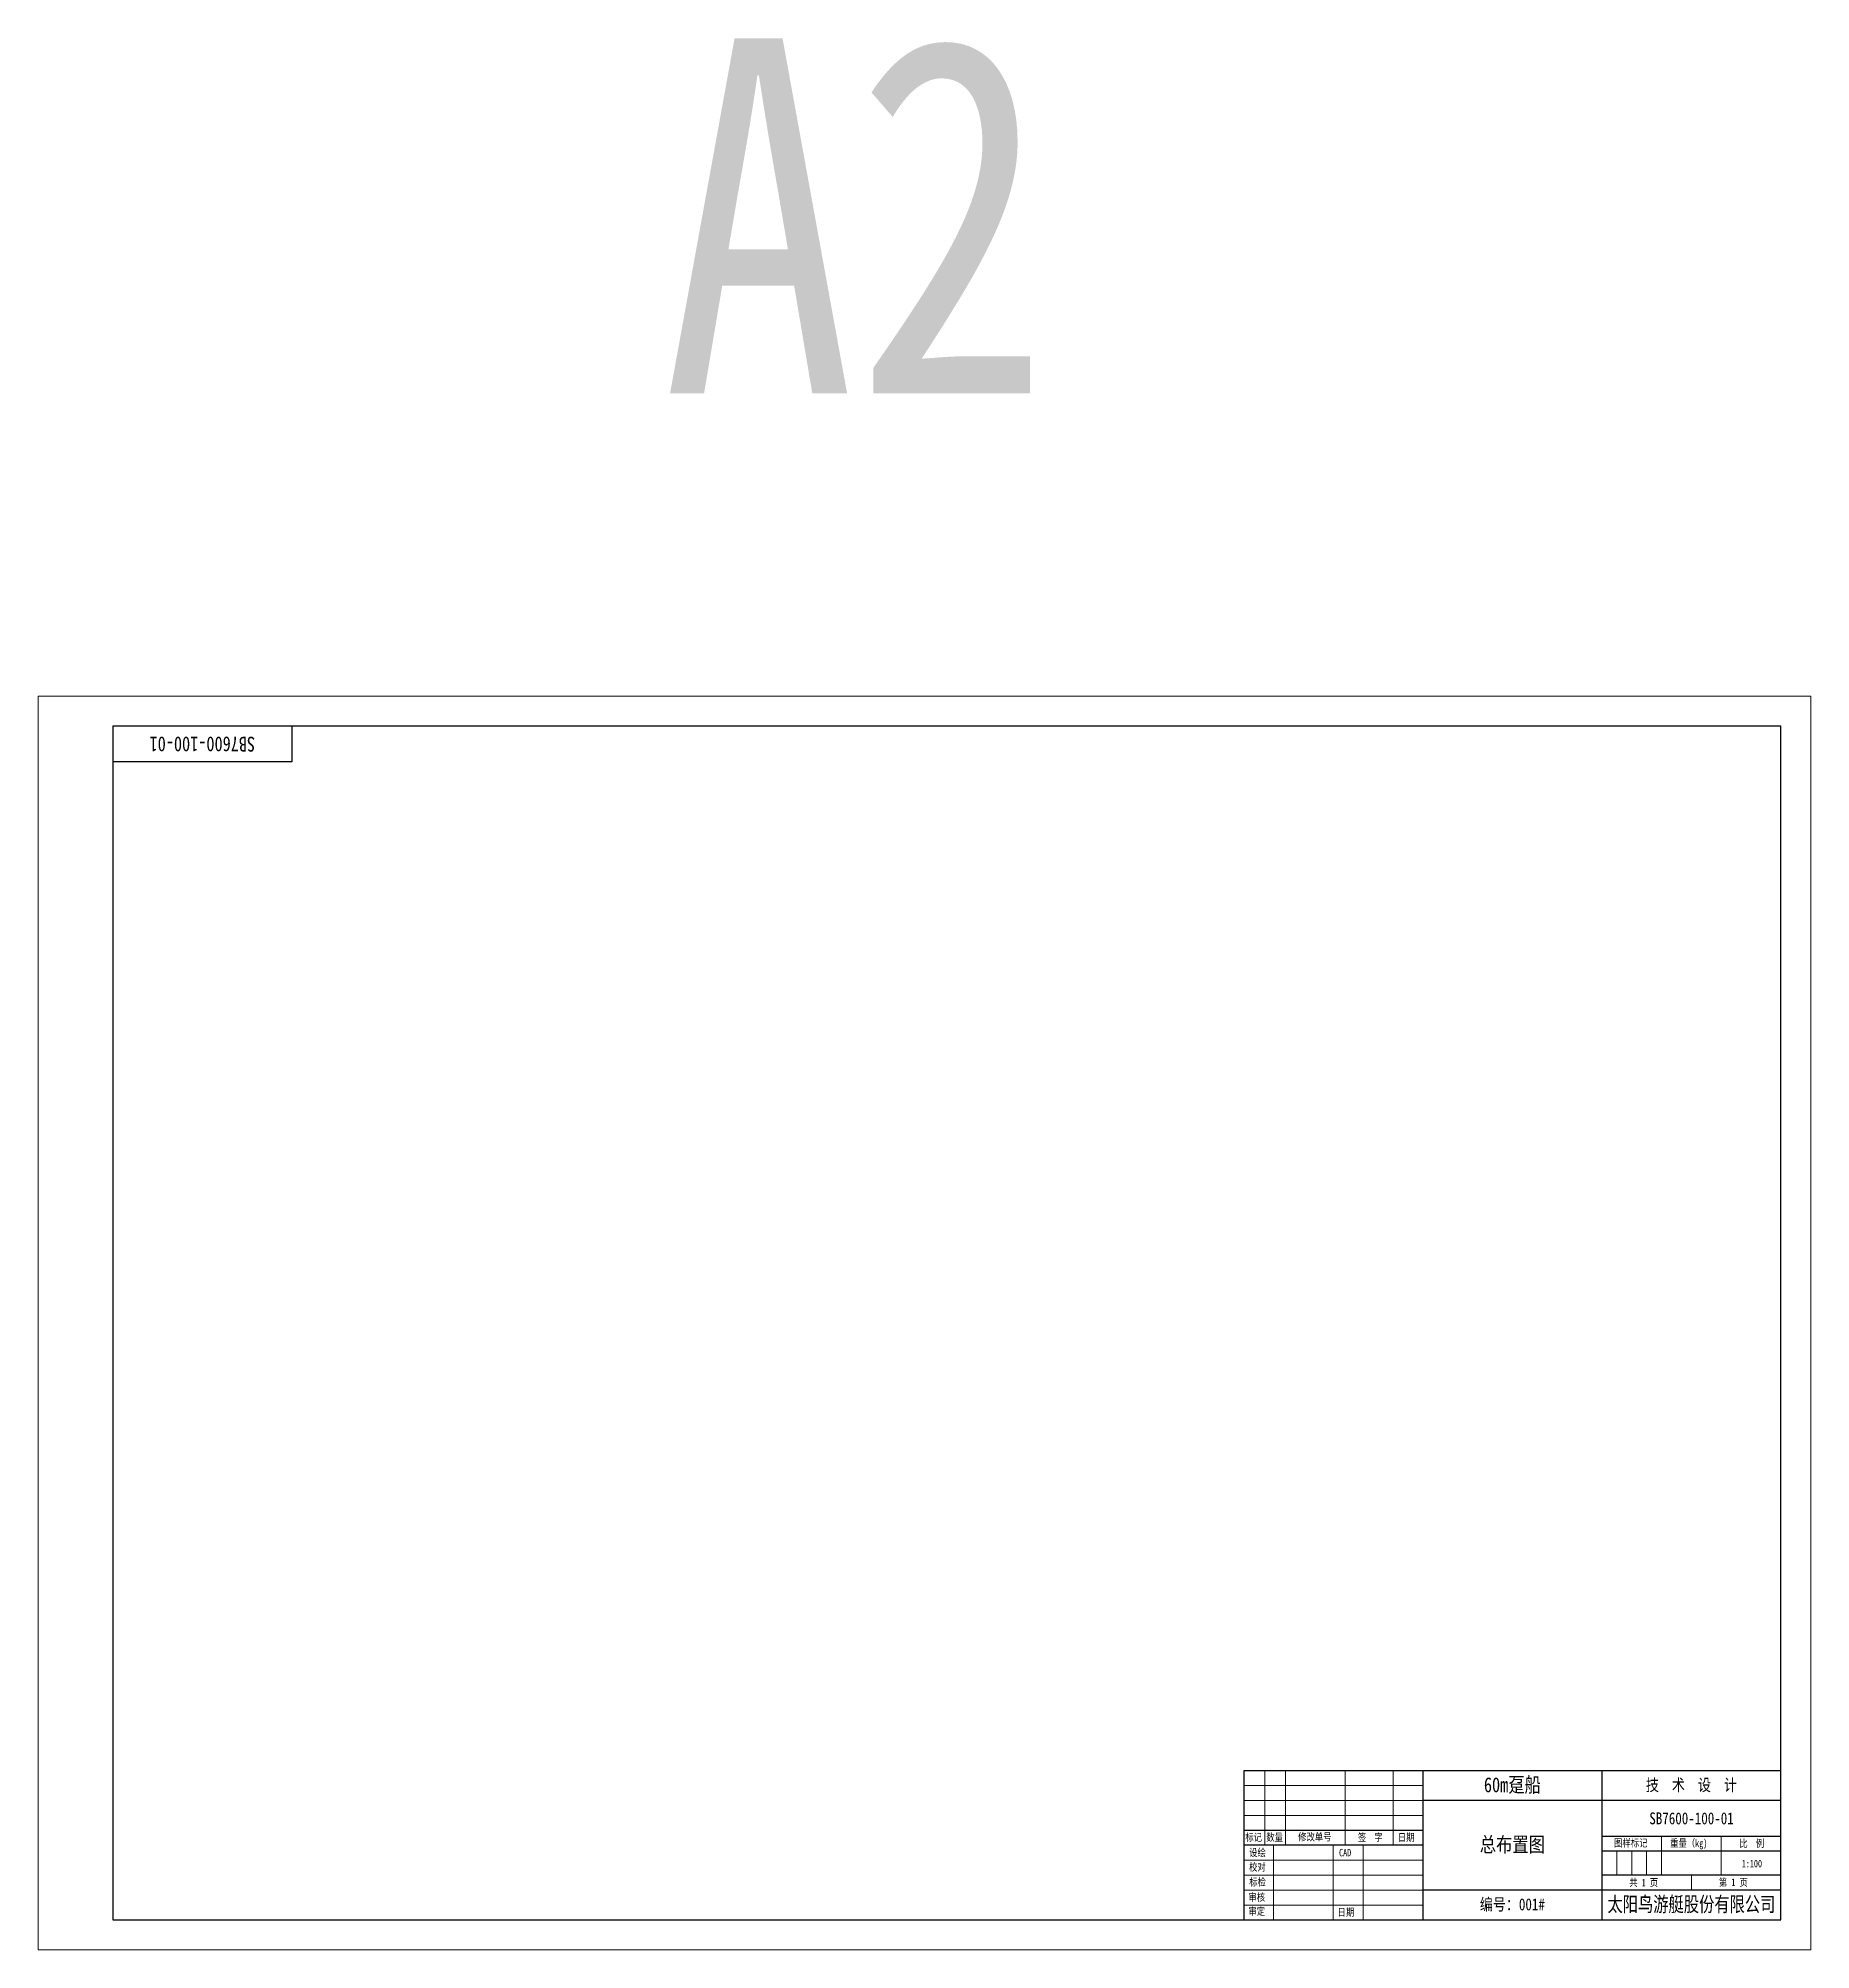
# Model space of a CAD drawing. Header units: millimetres. Extents: x -4702 to 3318, y -104 to 3616.
# Drawn here: x -1758 to -1164, y 2574 to 3214 of the extents above; entities that cross this region are included whole.
import ezdxf
from ezdxf.enums import TextEntityAlignment as Align

# ---------------------------------------------------------------- set-up
doc = ezdxf.new("R2010")
doc.units = ezdxf.units.MM
doc.layers.add('TEXT', color=1, linetype='Continuous', lineweight=9)
doc.layers.add('图框', color=7, linetype='Continuous', lineweight=9)
doc.styles.add('图框', font='STFANGSO.TTF', dxfattribs={"width": 0.8})

msp = doc.modelspace()

# ---------------------------------------------------------------- linework, layer by layer
at = {"layer": '图框', "lineweight": 30}
for p, q in [((-1673.066, 2983.541), (-1673.066, 2971.541)), ((-1673.066, 2971.541), (-1733.066, 2971.541)), ((-1354.066, 2633.541), (-1354.066, 2583.541)), ((-1174.066, 2633.541), (-1354.066, 2633.541)), ((-1294.066, 2633.541), (-1294.066, 2583.541)), ((-1234.066, 2633.541), (-1234.066, 2583.541)), ((-1174.066, 2623.541), (-1294.066, 2623.541)), ((-1294.066, 2613.541), (-1354.066, 2613.541)), ((-1294.066, 2608.541), (-1354.066, 2608.541)), ((-1174.066, 2611.541), (-1234.066, 2611.541)), ((-1174.066, 2606.541), (-1234.066, 2606.541)), ((-1174.066, 2598.541), (-1234.066, 2598.541)), ((-1174.066, 2593.541), (-1294.066, 2593.541))]:
    msp.add_line(p, q, dxfattribs=at)
at = {"layer": '图框', "color": 7, "lineweight": 15}
for p, q in [((-1347.066, 2633.541), (-1347.066, 2608.541)), ((-1340.066, 2633.541), (-1340.066, 2608.541)), ((-1320.066, 2633.541), (-1320.066, 2608.541)), ((-1304.066, 2633.541), (-1304.066, 2608.541)), ((-1294.066, 2628.541), (-1354.066, 2628.541)), ((-1294.066, 2623.541), (-1354.066, 2623.541)), ((-1294.066, 2618.541), (-1354.066, 2618.541)), ((-1344.066, 2608.541), (-1344.066, 2583.541)), ((-1324.066, 2608.541), (-1324.066, 2583.541)), ((-1314.066, 2608.541), (-1314.066, 2583.541)), ((-1214.066, 2611.541), (-1214.066, 2598.541)), ((-1194.066, 2611.541), (-1194.066, 2598.541)), ((-1294.066, 2603.541), (-1354.066, 2603.541)), ((-1229.066, 2606.541), (-1229.066, 2598.541)), ((-1224.066, 2606.541), (-1224.066, 2598.541)), ((-1219.066, 2606.541), (-1219.066, 2598.541)), ((-1294.066, 2598.541), (-1354.066, 2598.541)), ((-1204.066, 2593.541), (-1204.066, 2598.541)), ((-1294.066, 2593.541), (-1354.066, 2593.541)), ((-1294.066, 2588.541), (-1354.066, 2588.541))]:
    msp.add_line(p, q, dxfattribs=at)
at = {"layer": '图框', "color": 6, "ltscale": 5}
msp.add_lwpolyline([(-1758.066, 2993.541), (-1758.066, 2573.541), (-1164.066, 2573.541), (-1164.066, 2993.541)], close=True, dxfattribs=at)
at = {"layer": '图框', "lineweight": 30}
msp.add_lwpolyline([(-1733.066, 2983.541), (-1733.066, 2583.541), (-1174.066, 2583.541), (-1174.066, 2983.541)], close=True, dxfattribs=at)

# ---------------------------------------------------------------- texts
at = {"layer": 'TEXT', "color": 7, "lineweight": 15, "style": '图框', "width": 0.8}
for s, p in [('标记', (-1353.541, 2609.982)), ('设绘', (-1352.273, 2604.853)), ('数量', (-1346.541, 2609.982)), (' 修改单号', (-1337.233, 2610.118)), ('CAD', (-1322.149, 2604.835)), ('签  字', (-1315.84, 2609.941)), ('日期', (-1302.463, 2609.941)), ('校对', (-1352.31, 2599.99)), ('标检', (-1352.23, 2595.001)), ('审核', (-1352.527, 2589.874)), ('审定', (-1352.504, 2585.16)), ('日期', (-1322.665, 2584.848))]:
    msp.add_text(s, height=2.5, dxfattribs=at).set_placement(p)
for s, p in [('图样标记', (-1224.37, 2608.073)), ('重量（kg)', (-1204.972, 2608.002)), ('比  例', (-1183.84, 2607.921)), ('1:100', (-1183.797, 2601.168)), ('共 1 页', (-1220.043, 2594.796)), ('第 1 页', (-1190.012, 2594.886))]:
    msp.add_text(s, height=2.5, dxfattribs=at).set_placement(p, align=Align.CENTER)
at = {"layer": 'TEXT', "color": 7, "lineweight": 15, "insert": (-1703.066, 2977.541), "char_height": 5, "width": 60, "attachment_point": 5, "rotation": 180, "style": '图框'}
msp.add_mtext('SB7600-100-01', dxfattribs=at)
at = {"layer": 'TEXT', "color": 7, "lineweight": 15, "insert": (-1264.066, 2628.541), "char_height": 5, "width": 60, "attachment_point": 5, "line_spacing_factor": 0.72, "style": '图框'}
msp.add_mtext('60m趸船', dxfattribs=at)
at = {"layer": 'TEXT', "color": 7, "lineweight": 15, "attachment_point": 5, "style": '图框'}
for s, insert, char_height, width in [('技  术  设  计', (-1204.066, 2628.541), 4, 60), ('SB7600-100-01', (-1204.028, 2617.541), 4, 59.92321), ('总布置图', (-1264.066, 2608.541), 5, 60), ('编号：001#', (-1264.066, 2588.541), 4, 60), ('{\\fSTXinwei|b0|i0|c134|p2;\\W0.75;太阳鸟游艇股份有限公司}', (-1204.066, 2588.541), 5, 60)]:
    msp.add_mtext(s, dxfattribs=dict(at, insert=insert, char_height=char_height, width=width))
at = {"layer": '图框', "color": 6, "ltscale": 5, "style": '图框', "width": 0.8}
msp.add_text('A2', height=119.0379, dxfattribs=at).set_placement((-1549.064, 3095.01))

doc.saveas('drawing.dxf')
